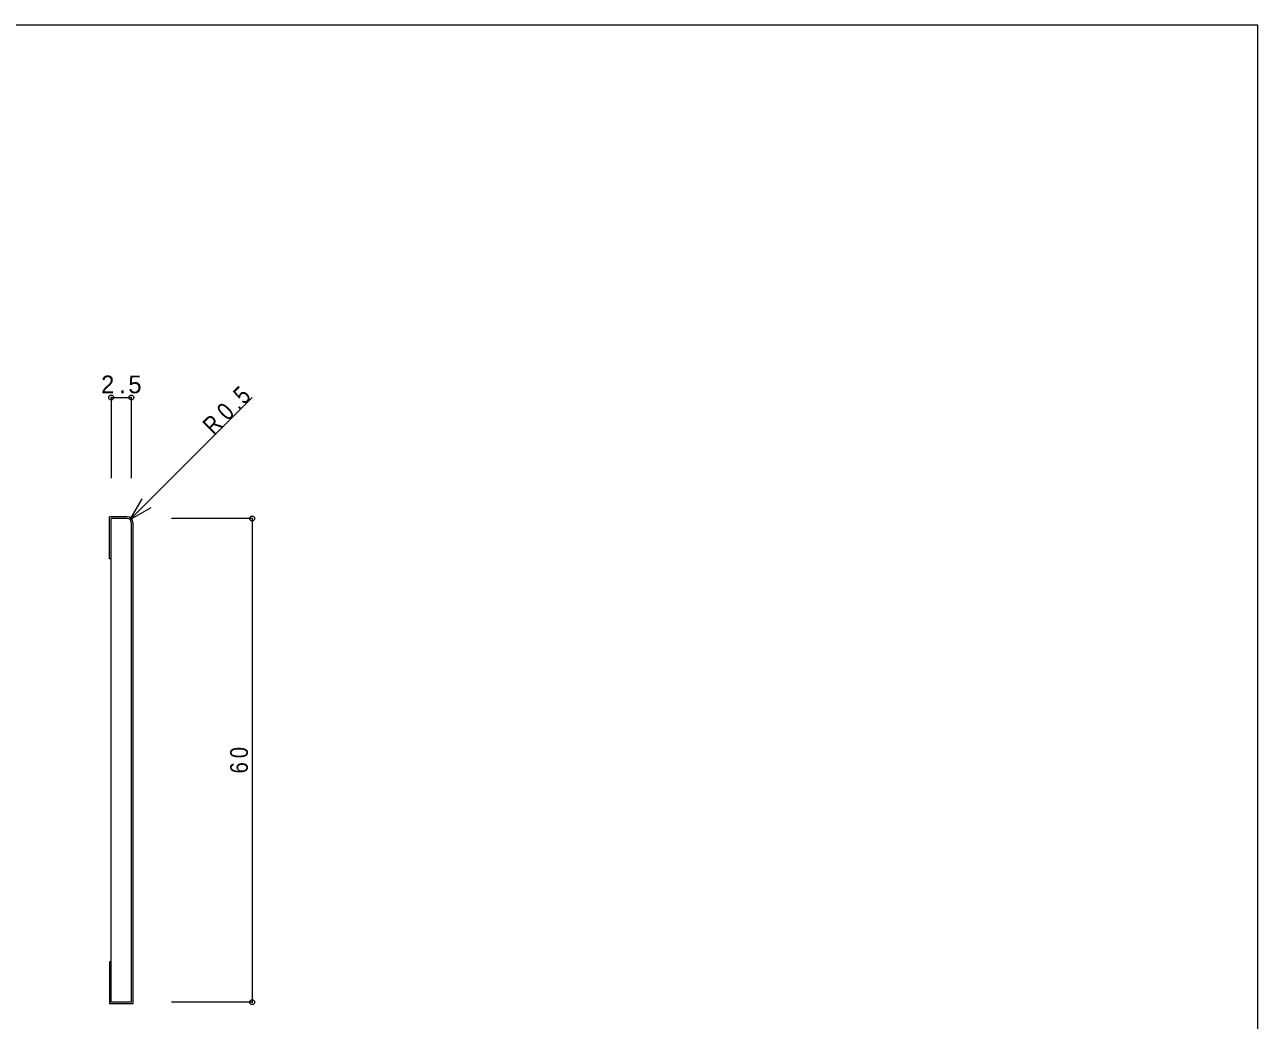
# Model space of a CAD drawing. Units: millimetres on the paper. Extents: x -141 to 141, y -98 to 98.
# Drawn here: x -12 to 141, y -26 to 97.5 of the extents above; entities that cross this region are included whole.
import ezdxf

# ---------------------------------------------------------------- set-up
doc = ezdxf.new("R2010")
doc.units = ezdxf.units.MM
doc.header["$PDMODE"] = 32
doc.header["$PDSIZE"] = 0.6
for name, color, linetype, lineweight in [('0-0_ＫＢ製品', 2, 'Continuous', 9), ('0-3_寸法', 4, 'Continuous', 9), ('0-4_引出線字', 4, 'Continuous', 9), ('0-8_他製品', 7, 'Continuous', 9), ('F-0_図面枠', 5, 'Continuous', 9)]:
    doc.layers.add(name, color=color, linetype=linetype, lineweight=lineweight)
doc.styles.add('HGｺﾞｼｯｸM', font='')
doc.styles.get('HGｺﾞｼｯｸM').set_extended_font_data('HGｺﾞｼｯｸM')

msp = doc.modelspace()

# ---------------------------------------------------------------- linework, layer by layer
at = {"layer": '0-0_ＫＢ製品'}
for p in [(0.75, 36.25), (-1.25, -23.75)]:
    msp.add_line(p, (-1.25, 36.25), dxfattribs=at)
msp.add_lwpolyline([(1.25, 35.75), (1.25, -23.75), (-1.25, -23.75)], dxfattribs=at)
msp.add_arc((0.75, 35.75), 0.5, 0, 90, dxfattribs=at)
at = {"layer": '0-3_寸法'}
for p, q in [((-1.25, 51.25), (1.25, 51.25)), ((-1.25, 51.25), (-1.25, 41.25)), ((1.25, 51.25), (1.25, 41.25)), ((16.25, 36.25), (6.25, 36.25)), ((16.25, 36.25), (16.25, -23.75)), ((16.25, -23.75), (6.25, -23.75))]:
    msp.add_line(p, q, dxfattribs=at)
for p in [(-1.25, 51.25), (1.25, 51.25), (16.25, 36.25), (16.25, -23.75)]:
    msp.add_point(p, dxfattribs=at)
at = {"layer": '0-4_引出線字'}
for q in [(16.25, 51.25), (2.604, 38.702), (3.702, 37.604)]:
    msp.add_line((1.104, 36.104), q, dxfattribs=at)
at = {"layer": '0-8_他製品'}
for p, q in [((0.75, 36.45), (-1.45, 36.45)), ((-1.45, 31.25), (-1.45, 36.45)), ((1.45, 35.75), (1.45, -23.95)), ((-1.25, 31.25), (-1.45, 31.25)), ((1.45, -23.95), (-1.45, -23.95))]:
    msp.add_line(p, q, dxfattribs=at)
msp.add_lwpolyline([(-1.25, -18.75), (-1.45, -18.75), (-1.45, -23.95)], dxfattribs=at)
msp.add_arc((0.75, 35.75), 0.7, 0, 90, dxfattribs=at)
at = {"layer": 'F-0_図面枠'}
for p, q in [((-141, 97.5), (141, 97.5)), ((141, 97.5), (141, -97.5))]:
    msp.add_line(p, q, dxfattribs=at)

# ---------------------------------------------------------------- texts
at = {"layer": '0-3_寸法', "color": 7, "insert": (-2.5, 51.75), "char_height": 2.199, "attachment_point": 7, "style": 'HGｺﾞｼｯｸM'}
msp.add_mtext('\\T1.38;2.5', dxfattribs=at)
at = {"layer": '0-3_寸法', "color": 7, "insert": (15.75, 4.625), "char_height": 2.199, "attachment_point": 7, "rotation": 90, "style": 'HGｺﾞｼｯｸM'}
msp.add_mtext('\\T1.36;\\W0.85;60', dxfattribs=at)
at = {"layer": '0-4_引出線字', "color": 7, "insert": (11.477, 46.477), "char_height": 2.199, "attachment_point": 7, "rotation": 45, "style": 'HGｺﾞｼｯｸM'}
msp.add_mtext('\\T1.38;\\W0.85;R0.5', dxfattribs=at)

doc.saveas('drawing.dxf')
